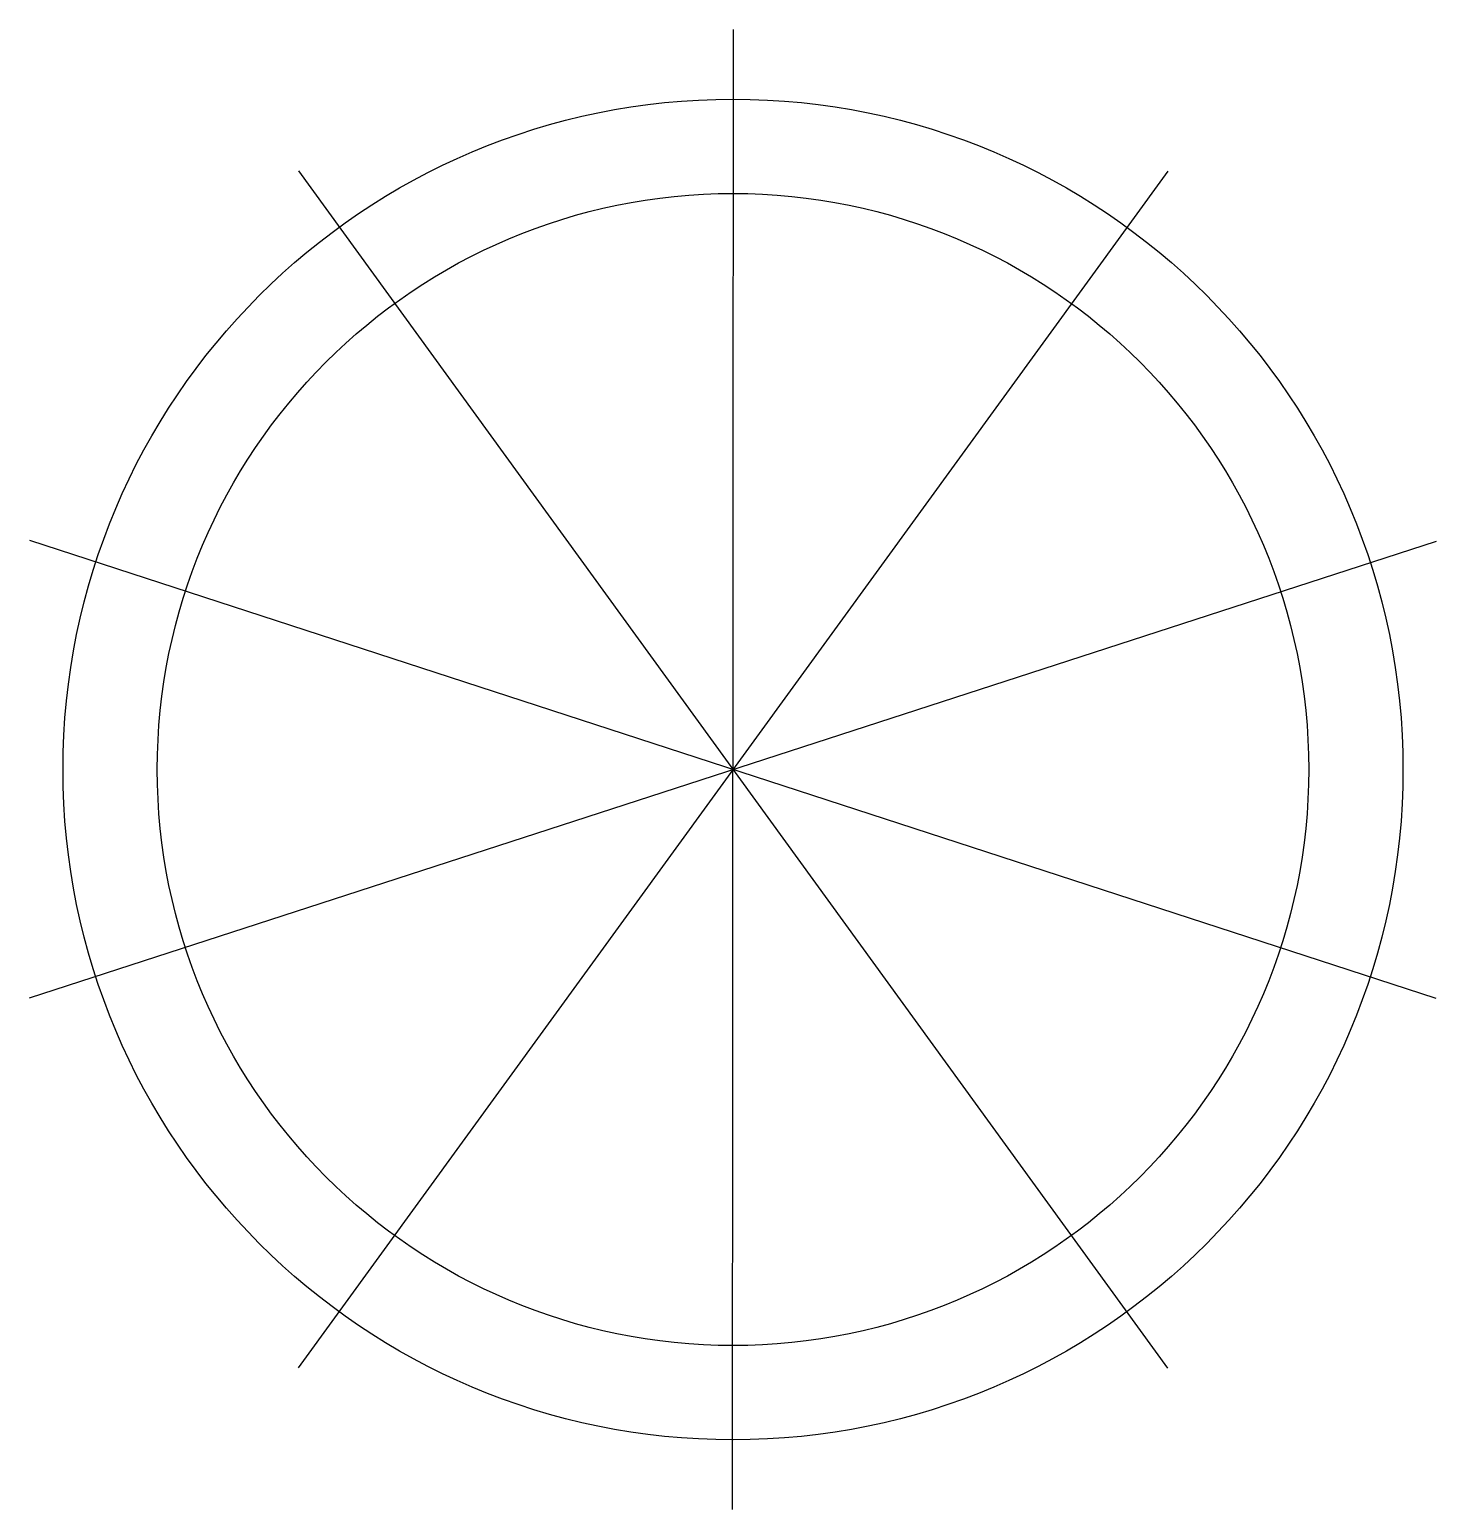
# Model space of a CAD drawing. Extents: x -1.05 to 1.05, y -1.1 to 1.1.
import ezdxf

# ---------------------------------------------------------------- set-up
doc = ezdxf.new("R2010")
doc.units = 0
doc.header["$LTSCALE"] = 0.01
doc.header["$MEASUREMENT"] = 0
doc.layers.get('0').update_dxf_attribs({"lineweight": 20})

msp = doc.modelspace()

# ---------------------------------------------------------------- linework, layer by layer
at = {"color": 0, "linetype": 'ByBlock', "lineweight": -2}
for p, q in [((-0.0005, -1.1015), (0.0005, 1.1015)), ((0.6479, 0.8908), (-0.6479, -0.8908)), ((-0.647, 0.8914), (0.647, -0.8914)), ((-1.0477, -0.3398), (1.0477, 0.3398)), ((1.0474, -0.3409), (-1.0474, 0.3409))]:
    msp.add_line(p, q, dxfattribs=at)
for radius in [0.9979, 0.8575]:
    msp.add_circle((0, 0), radius, dxfattribs=at)

doc.saveas('drawing.dxf')
